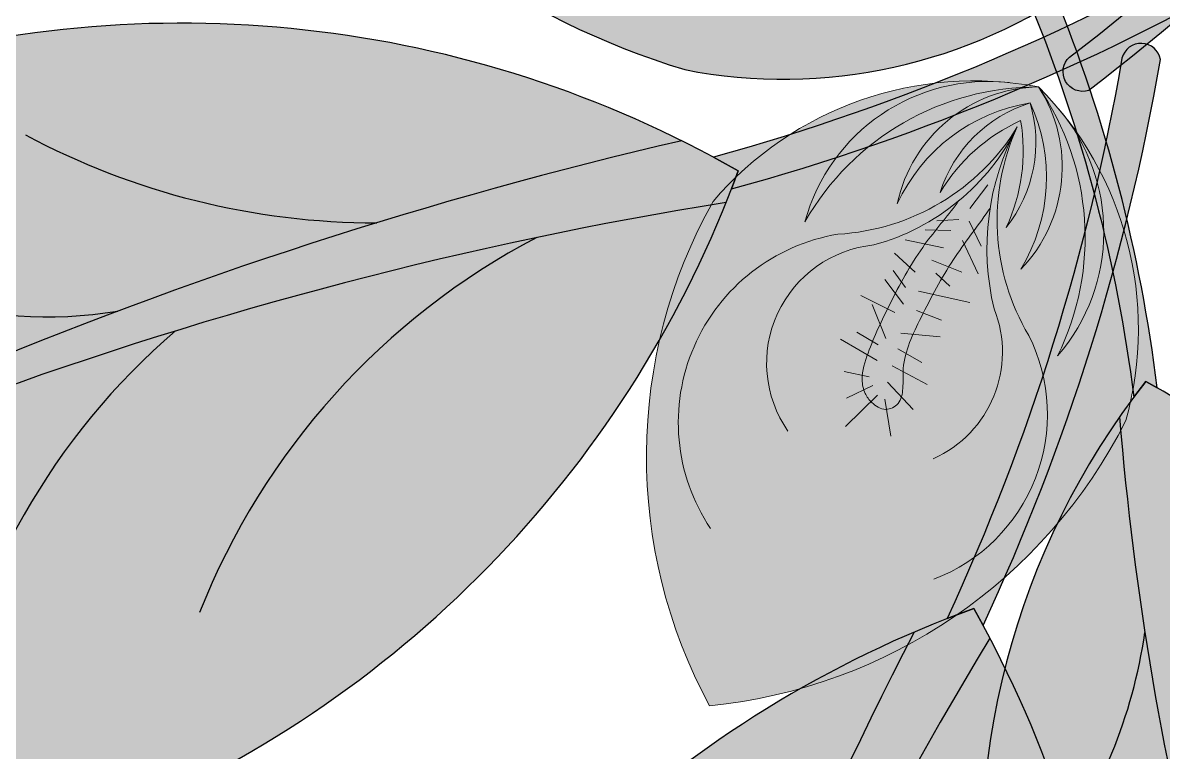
# Model space of a CAD drawing. Header units: inches. Extents: x 9636 to 21597, y -10243 to 557.
# Drawn here: x 14972.01 to 14980.13, y -8240.05 to -8234.85 of the extents above; entities that cross this region are included whole.
import ezdxf

# ---------------------------------------------------------------- set-up
doc = ezdxf.new("R2010")
doc.units = ezdxf.units.IN
doc.header["$MEASUREMENT"] = 0
doc.layers.add('MESA', color=7, linetype='Continuous')

# ---------------------------------------------------------------- blocks, each defined once
blk = doc.blocks.new('FF')
at = {"layer": 'MESA', "ltscale": 0.8}
h = blk.add_hatch(color=35, dxfattribs=at)
h.dxf.hatch_style = 1
h.set_gradient(color1=(179, 116, 77), color2=(114, 74, 49), one_color=1, tint=0.3199999928474426, name='CURVED')
h.paths.add_polyline_path([(14981.04386576674, -8233.714141717923), (14981.19440007103, -8233.937667837175, -0.03310768506175343), (14979.60014780802, -8235.33267002987, -0.8090823413515376), (14979.46457897534, -8235.094209114564, 0.032777259300629)])
h.paths.add_polyline_path([(14982.59056822557, -8232.344436567091, -0.03310768506174779), (14981.19440007103, -8233.937667837175), (14981.04386576674, -8233.714141717923, 0.03277725930060161), (14982.42925086426, -8232.139517661093), (14982.45374463151, -8232.341110102554)])
h = blk.add_hatch(color=35, dxfattribs=at)
h.dxf.hatch_style = 1
h.set_gradient(color1=(179, 116, 77), color2=(114, 74, 49), one_color=1, tint=0.3199999928474426, name='CURVED')
h.paths.add_polyline_path([(14980.0447201938, -8233.998867763647), (14979.89364758325, -8234.22203041531, 0.03310768506175343), (14981.48453297615, -8235.62087102896, 0.8090823413515376), (14981.62067615446, -8235.382737554786, -0.032777259300629)])
h.paths.add_polyline_path([(14978.50132349594, -8232.625438723098, 0.03310768506174779), (14979.89364758325, -8234.22203041531), (14980.0447201938, -8233.998867763647, -0.03277725930060161), (14978.66313428501, -8232.420909220009), (14978.63815471004, -8232.622442040965)])
h = blk.add_hatch(color=85, dxfattribs=at)
h.dxf.hatch_style = 1
h.set_gradient(color1=(103, 159, 96), color2=(179, 207, 175), one_color=1, tint=0.75, name='INVCURVED')
h.paths.add_polyline_path([(14976.72264573165, -8235.18420959983, 0.1995123331975758), (14979.47981276078, -8234.621747298828, 0.0967495278531692), (14974.56207964615, -8233.415940407274, -0.08665420676483183), (14979.47216099186, -8234.373332132127, 0.1924888780828612), (14977.34630628735, -8232.673162676003, 0.1586077411667837), (14973.7755592466, -8233.119279583225, 0.1586077411660197)])
h = blk.add_hatch(color=35, dxfattribs=at)
h.dxf.hatch_style = 1
h.set_gradient(color1=(179, 116, 77), color2=(114, 74, 49), one_color=1, tint=0.3199999928474426, name='CURVED')
h.paths.add_polyline_path([(14978.90706075543, -8235.117227783165), (14979.05751731309, -8235.34080624146, 0.03310768506175343), (14980.94987484755, -8234.388622247947, 0.8090823413515376), (14980.77994995267, -8234.17328983835, -0.032777259300629)])
h.paths.add_polyline_path([(14977.05603291901, -8236.034875125646, 0.03310768506174779), (14979.05751731309, -8235.34080624146), (14978.90706075543, -8235.117227783165, -0.03277725930060161), (14976.92687348712, -8235.808307497227), (14977.10443415822, -8235.906855278357)])
h = blk.add_hatch(color=35, dxfattribs=at)
h.dxf.hatch_style = 1
h.set_gradient(color1=(179, 116, 77), color2=(114, 74, 49), one_color=1, tint=0.3199999928474426, name='CURVED')
h.paths.add_polyline_path([(14979.64855377169, -8236.102912956121), (14979.81563448884, -8236.022835392105, 0.03310768506175343), (14979.35641240647, -8234.640676952853, 0.8090823413515376), (14979.19300176658, -8234.734819590338, -0.032777259300629)])
h.paths.add_polyline_path([(14980.0883990274, -8237.453515782208, 0.03310768506174779), (14979.81563448884, -8236.022835392105), (14979.64855377169, -8236.102912956121, -0.03277725930060161), (14979.92140648076, -8237.51880789785), (14980.00613339506, -8237.407836962462)])
h = blk.add_hatch(color=85, dxfattribs=at)
h.dxf.hatch_style = 1
h.set_gradient(color1=(103, 159, 96), color2=(179, 207, 175), one_color=1, tint=0.75, name='INVCURVED')
h.paths.add_polyline_path([(14972.71860276688, -8240.50464855548, 0.1995123331975758), (14977.01789621851, -8236.131330351862, 0.0967495278531692), (14966.66033197973, -8239.938482603626, -0.08665420676483183), (14976.7016438012, -8235.691594155718, 0.1924888780828612), (14970.78902417768, -8235.206272100088, 0.1586077411667837), (14964.87741156887, -8240.35972894583, 0.1586077411660197)])
h = blk.add_hatch(color=35, dxfattribs=at)
h.dxf.hatch_style = 1
h.set_gradient(color1=(179, 116, 77), color2=(114, 74, 49), one_color=1, tint=0.3199999928474426, name='CURVED')
h.paths.add_polyline_path([(14979.34547390272, -8237.141531517007), (14979.6132958127, -8237.171463561499, 0.03310768506175343), (14980.11160808391, -8235.112493849218, 0.8090823413515376), (14979.83747780978, -8235.102741448309, -0.032777259300629)])
h.paths.add_polyline_path([(14978.84756777386, -8239.14664253219, 0.03310768506174779), (14979.6132958127, -8237.171463561499), (14979.34547390272, -8237.141531517007, -0.03277725930060161), (14978.59124578353, -8239.098537580616), (14978.78126880814, -8239.026908625541)])
h = blk.add_hatch(color=7, dxfattribs=at)
h.dxf.hatch_style = 1
h.set_gradient(color1=(237, 238, 238), one_color=1, tint=1)
h.paths.add_polyline_path([(14976.89969817664, -8239.718994826204, 0.2569091805170801), (14979.86538757014, -8237.6859377991, 0.2403030205165218), (14979.42067114288, -8235.506352203149, -0.3583807301859824), (14979.37856274385, -8237.224755254852, 0.2702333190890776), (14979.24344849495, -8235.307282409578, -0.3489770048102109), (14979.11578180022, -8236.60796910661, 0.2509502793129825), (14979.18249277518, -8235.422021212096, -0.2453890551403372), (14979.01280248037, -8236.309013972083, 0.1532458537889449), (14979.11554753072, -8235.548034279265, 0.1518402250092038), (14978.54611065473, -8236.053114838844, 0.00137366511991412), (14978.54248206211, -8236.059153254562, -0.245389055139057), (14979.18249277524, -8235.422021212127, 0.2509502793127925), (14978.23710958975, -8236.14116889882, -0.3489770048638718), (14979.2434484949, -8235.30728240944, 0.2702333191166405), (14977.57891538865, -8236.268681136027, -0.358380731124288), (14978.97928542252, -8235.271863226093, 0.240303021013481), (14976.92424595894, -8236.123437586977, 0.2569091805174252)])
edge = h.paths.add_edge_path(flags=16)
edge.add_arc((14980.71477661869, -8236.458130792273), 1.839283122478438, 151.936270137191, 153.435630822956, ccw=False)
edge.add_arc((14977.63859435256, -8234.869439349332), 1.623254014835311, -28.163507189189488, -26.464591850836314, ccw=False)
edge.add_arc((14980.71477661869, -8236.458130792284), 1.839283122478438, 153.4356308226008, 170.9947034466786)
edge.add_spline(control_points=[(14978.89620878634, -8236.173072352705), (14978.89226084655, -8236.178933026458), (14978.85520337617, -8236.233516930439), (14978.81632088533, -8236.286834660914), (14978.78154568356, -8236.334278777951)], knot_values=[0.2471511740125481, 0.2471511740125481, 0.2471511740125481, 0.2471511740125481, 0.247785628570655, 0.2530743171580143, 0.2530743171580143, 0.2530743171580143, 0.2530743171580143], degree=3, periodic=0)
edge.add_spline(control_points=[(14978.78154568356, -8236.334278777951), (14978.75843288569, -8236.365811773632), (14978.73529464817, -8236.397272981858), (14978.71254123993, -8236.428911059593)], knot_values=[0.2436361292652643, 0.2436361292652643, 0.2436361292652643, 0.2436361292652643, 0.2471511740125481, 0.2471511740125481, 0.2471511740125481, 0.2471511740125481], degree=3, periodic=0)
edge.add_spline(control_points=[(14978.71254123993, -8236.428911059593), (14978.68653535059, -8236.465071635632), (14978.64904627097, -8236.518566478975), (14978.61396709192, -8236.57336280675), (14978.60296592789, -8236.59101077056)], knot_values=[0.2377304945037521, 0.2377304945037521, 0.2377304945037521, 0.2377304945037521, 0.2417479965750198, 0.2436361292652643, 0.2436361292652643, 0.2436361292652643, 0.2436361292652643], degree=3, periodic=0)
edge.add_spline(control_points=[(14978.60296592789, -8236.59101077056), (14978.58599822087, -8236.618230206492), (14978.5695401871, -8236.645755655021), (14978.5534740986, -8236.673570978883)], knot_values=[0.2348183224622999, 0.2348183224622999, 0.2348183224622999, 0.2348183224622999, 0.2377304945037521, 0.2377304945037521, 0.2377304945037521, 0.2377304945037521], degree=3, periodic=0)
edge.add_spline(control_points=[(14978.5534740986, -8236.673570978883), (14978.53202772672, -8236.710701222455), (14978.51127976859, -8236.748347999675), (14978.49095019025, -8236.786472925603)], knot_values=[0.2309309092598198, 0.2309309092598198, 0.2309309092598198, 0.2309309092598198, 0.2348183224622999, 0.2348183224622999, 0.2348183224622999, 0.2348183224622999], degree=3, periodic=0)
edge.add_spline(control_points=[(14978.49095019025, -8236.786472925603), (14978.46762614877, -8236.830213496023), (14978.44485281551, -8236.874583447774), (14978.4222072911, -8236.919524813005)], knot_values=[0.2264708961110354, 0.2264708961110354, 0.2264708961110354, 0.2264708961110354, 0.2309309092598199, 0.2309309092598199, 0.2309309092598199, 0.2309309092598199], degree=3, periodic=0)
edge.add_spline(control_points=[(14978.4222072911, -8236.919524813005), (14978.4168594672, -8236.930137881754), (14978.39178579107, -8236.980114075765), (14978.36674645888, -8237.030775835616), (14978.34892335898, -8237.07110384893)], knot_values=[0.2215260703448321, 0.2215260703448321, 0.2215260703448321, 0.2215260703448321, 0.222579318859487, 0.2264708961110354, 0.2264708961110354, 0.2264708961110354, 0.2264708961110354], degree=3, periodic=0)
edge.add_spline(control_points=[(14978.34892335898, -8237.07110384893), (14978.32896214429, -8237.116269736816), (14978.31136262284, -8237.162009117093), (14978.29873992191, -8237.208367781172)], knot_values=[0.2171676473178, 0.2171676473178, 0.2171676473178, 0.2171676473178, 0.2215260703448321, 0.2215260703448321, 0.2215260703448321, 0.2215260703448321], degree=3, periodic=0)
edge.add_spline(control_points=[(14978.29873992191, -8237.208367781172), (14978.28918501336, -8237.243459541474), (14978.28105094289, -8237.286472410284), (14978.27878607215, -8237.330037023594), (14978.27851044474, -8237.33772263374)], knot_values=[0.2131642620453263, 0.2131642620453263, 0.2131642620453263, 0.2131642620453263, 0.2164634238997696, 0.2171676473178, 0.2171676473178, 0.2171676473178, 0.2171676473178], degree=3, periodic=0)
edge.add_spline(control_points=[(14978.27851044474, -8237.33772263374), (14978.27710365009, -8237.37694977442), (14978.27978887612, -8237.436610941582), (14978.27208760345, -8237.499134741764), (14978.26630886965, -8237.518453814751)], knot_values=[0.2077773224475375, 0.2077773224475375, 0.2077773224475375, 0.2077773224475375, 0.2113716592103856, 0.2131642620453263, 0.2131642620453263, 0.2131642620453263, 0.2131642620453263], degree=3, periodic=0)
edge.add_spline(control_points=[(14978.26630886965, -8237.518453814751), (14978.26131415452, -8237.535151809405), (14978.24063117298, -8237.578734177643), (14978.19073719492, -8237.604526814364), (14978.15961244137, -8237.606054473596)], knot_values=[0.203445163018474, 0.203445163018474, 0.203445163018474, 0.203445163018474, 0.2049945578871382, 0.2077773224475375, 0.2077773224475375, 0.2077773224475375, 0.2077773224475375], degree=3, periodic=0)
edge.add_spline(control_points=[(14978.15961244137, -8237.606054473596), (14978.1577233993, -8237.606147191198), (14978.11928664537, -8237.60690782861), (14978.08026665145, -8237.581877991664), (14978.05105740033, -8237.553088097919), (14978.04860840279, -8237.550575479845)], knot_values=[0.1996944706411438, 0.1996944706411438, 0.1996944706411438, 0.1996944706411438, 0.1998633638435843, 0.2031371852270858, 0.203445163018474, 0.203445163018474, 0.203445163018474, 0.203445163018474], degree=3, periodic=0)
edge.add_spline(control_points=[(14978.04860840279, -8237.550575479845), (14978.03153682127, -8237.533060409443), (14978.01233239405, -8237.506620380369), (14978.00071636595, -8237.476157300647), (14977.99809511496, -8237.467749964073)], knot_values=[0.1967564236367511, 0.1967564236367511, 0.1967564236367511, 0.1967564236367511, 0.1989032889930779, 0.1996944706411438, 0.1996944706411438, 0.1996944706411438, 0.1996944706411438], degree=3, periodic=0)
edge.add_spline(control_points=[(14977.99809511496, -8237.467749964073), (14977.99072101251, -8237.444098447559), (14977.98601653751, -8237.408755951159), (14977.98726645507, -8237.374077368215), (14977.98804214989, -8237.36424145537)], knot_values=[0.1936429904609736, 0.1936429904609736, 0.1936429904609736, 0.1936429904609736, 0.1958687424163022, 0.1967564236367511, 0.1967564236367511, 0.1967564236367511, 0.1967564236367511], degree=3, periodic=0)
edge.add_spline(control_points=[(14977.98804214989, -8237.36424145537), (14977.99198104452, -8237.314295750923), (14978.00673227313, -8237.26567571789), (14978.02382399064, -8237.21804659503)], knot_values=[0.1891354409754396, 0.1891354409754396, 0.1891354409754396, 0.1891354409754396, 0.1936429904609736, 0.1936429904609736, 0.1936429904609736, 0.1936429904609736], degree=3, periodic=0)
edge.add_spline(control_points=[(14978.02382399064, -8237.21804659503), (14978.02537813815, -8237.213715685442), (14978.03706042989, -8237.181622098175), (14978.0494583308, -8237.14996625476), (14978.06062590494, -8237.122838679265)], knot_values=[0.1860923947748148, 0.1860923947748148, 0.1860923947748148, 0.1860923947748148, 0.186502265629451, 0.1891354409754396, 0.1891354409754396, 0.1891354409754396, 0.1891354409754396], degree=3, periodic=0)
edge.add_spline(control_points=[(14978.06062590494, -8237.122838679265), (14978.07763152375, -8237.08152968931), (14978.09565640014, -8237.040834054254), (14978.11436063504, -8237.000528424744)], knot_values=[0.1820826809719926, 0.1820826809719926, 0.1820826809719926, 0.1820826809719926, 0.1860923947748149, 0.1860923947748149, 0.1860923947748149, 0.1860923947748149], degree=3, periodic=0)
edge.add_spline(control_points=[(14978.11436063504, -8237.000528424744), (14978.13158110956, -8236.963420140453), (14978.14937743407, -8236.92664243962), (14978.1674843524, -8236.890021021103)], knot_values=[0.1783910477803653, 0.1783910477803653, 0.1783910477803653, 0.1783910477803653, 0.1820826809719925, 0.1820826809719925, 0.1820826809719925, 0.1820826809719925], degree=3, periodic=0)
edge.add_spline(control_points=[(14978.1674843524, -8236.890021021103), (14978.17296326172, -8236.87893987369), (14978.19126092829, -8236.842171294424), (14978.20979138141, -8236.805507360203), (14978.22295324171, -8236.77997626016)], knot_values=[0.1746797876871894, 0.1746797876871894, 0.1746797876871894, 0.1746797876871894, 0.175796826109966, 0.1783910477803653, 0.1783910477803653, 0.1783910477803653, 0.1783910477803653], degree=3, periodic=0)
edge.add_spline(control_points=[(14978.22295324171, -8236.77997626016), (14978.23723742903, -8236.752268093764), (14978.25176756688, -8236.724674755318), (14978.26666518513, -8236.697255505384)], knot_values=[0.171864353741853, 0.171864353741853, 0.171864353741853, 0.171864353741853, 0.1746797876871893, 0.1746797876871893, 0.1746797876871893, 0.1746797876871893], degree=3, periodic=0)
edge.add_spline(control_points=[(14978.26666518513, -8236.697255505384), (14978.28573832556, -8236.662151155404), (14978.30541381042, -8236.62733215737), (14978.32594667426, -8236.592922871587)], knot_values=[0.1682598066156458, 0.1682598066156458, 0.1682598066156458, 0.1682598066156458, 0.171864353741853, 0.171864353741853, 0.171864353741853, 0.171864353741853], degree=3, periodic=0)
edge.add_spline(control_points=[(14978.32594667426, -8236.592922871587), (14978.3546896843, -8236.54475489782), (14978.3903712756, -8236.489202994908), (14978.42932630795, -8236.435224746163), (14978.43512678532, -8236.427302405835)], knot_values=[0.1623418216133556, 0.1623418216133556, 0.1623418216133556, 0.1623418216133556, 0.1673876610569998, 0.1682598066156458, 0.1682598066156458, 0.1682598066156458, 0.1682598066156458], degree=3, periodic=0)
edge.add_spline(control_points=[(14978.43512678532, -8236.427302405835), (14978.4596565337, -8236.393799471061), (14978.48525205629, -8236.360878556528), (14978.51104363889, -8236.328416174787)], knot_values=[0.1586535887747186, 0.1586535887747186, 0.1586535887747186, 0.1586535887747186, 0.1623418216133555, 0.1623418216133555, 0.1623418216133555, 0.1623418216133555], degree=3, periodic=0)
edge.add_spline(control_points=[(14978.51104363889, -8236.328416174787), (14978.52936850978, -8236.305351713665), (14978.54779235325, -8236.282518723372), (14978.56600323341, -8236.259872913297)], knot_values=[0.1560331062850654, 0.1560331062850654, 0.1560331062850654, 0.1560331062850654, 0.1586535887747186, 0.1586535887747186, 0.1586535887747186, 0.1586535887747186], degree=3, periodic=0)
edge.add_spline(control_points=[(14978.56600323341, -8236.259872913297), (14978.59427818512, -8236.224712109388), (14978.6321672873, -8236.17734033639), (14978.66692530596, -8236.130500281479), (14978.67603501398, -8236.11790659814)], knot_values=[0.1504801710943955, 0.1504801710943955, 0.1504801710943955, 0.1504801710943955, 0.1545488385723417, 0.1560331062850654, 0.1560331062850654, 0.1560331062850654, 0.1560331062850654], degree=3, periodic=0)
edge.add_arc((14977.63859435256, -8234.86943934932), 1.623254014835311, -50.27438561601554, -28.16350718959047)
at = {"layer": 'MESA', "lineweight": 5, "ltscale": 0.8}
h = blk.add_hatch(color=83, dxfattribs=at)
h.dxf.hatch_style = 1
h.set_gradient(color1=(117, 211, 105), one_color=1, tint=1)
h.paths.add_polyline_path([(14979.37856274385, -8237.224755254852, 0.3583807301414101), (14979.42067114301, -8235.506352203318, 0.02724021252780064), (14979.24344849482, -8235.307282409389, -0.27023331912118)])
h.paths.add_polyline_path([(14979.18249277519, -8235.422021212136, -0.2509502793036039), (14979.11578180022, -8236.60796910661, 0.3489770048638718), (14979.24344849484, -8235.307282409409, 0.3489770048564635), (14978.23710958975, -8236.141168898823, -0.2509502793046178)])
h.paths.add_polyline_path([(14979.01280248037, -8236.309013972083, 0.2453890551401661), (14979.18249277518, -8235.422021212096, 0.2453890551330679), (14978.54248206211, -8236.059153254562, -0.1532458537798691), (14979.11554753073, -8235.548034279307, -0.1532458537804744)], flags=17)
h.paths.add_polyline_path([(14979.2434484949, -8235.307282409443, 0.02724021243329556), (14978.9792854187, -8235.271863225822, 0.3583807303279284), (14977.57891538865, -8236.26868113603, -0.2702333191168038)])
at = {"layer": 'MESA', "ltscale": 0.8}
h = blk.add_hatch(color=85, dxfattribs=at)
h.dxf.hatch_style = 1
h.set_gradient(color1=(103, 159, 96), color2=(52, 80, 48), one_color=1, tint=0.25)
h.paths.add_polyline_path([(14966.66033197976, -8239.938482603606, -0.09674952785286056), (14977.01789621851, -8236.131330351864, 0.007527451123012324), (14977.10443415822, -8235.906855278354, 0.01429188129494994), (14976.7016438012, -8235.691594155718, 0.08665420676455064)])
at = {"layer": 'MESA', "lineweight": 5, "ltscale": 0.8}
h = blk.add_hatch(color=95, dxfattribs=at)
h.dxf.hatch_style = 1
h.set_gradient(color1=(68, 182, 53), color2=(121, 213, 109), one_color=1, tint=0.6299999952316284, name='CYLINDER')
edge = h.paths.add_edge_path()
edge.add_spline(control_points=[(14977.98804214989, -8237.36424145537), (14977.98726645507, -8237.374077368215), (14977.98601653751, -8237.408755951159), (14977.99072101251, -8237.444098447559), (14977.99809511496, -8237.467749964073)], knot_values=[0.1936429904609736, 0.1936429904609736, 0.1936429904609736, 0.1936429904609736, 0.1945306716814224, 0.1967564236367511, 0.1967564236367511, 0.1967564236367511, 0.1967564236367511], degree=3, periodic=0)
edge.add_spline(control_points=[(14977.99809511496, -8237.467749964073), (14978.00071636595, -8237.476157300647), (14978.01233239405, -8237.506620380369), (14978.03153682127, -8237.533060409443), (14978.04860840279, -8237.550575479845)], knot_values=[0.1967564236367511, 0.1967564236367511, 0.1967564236367511, 0.1967564236367511, 0.197547605284817, 0.1996944706411439, 0.1996944706411439, 0.1996944706411439, 0.1996944706411439], degree=3, periodic=0)
edge.add_spline(control_points=[(14978.04860840279, -8237.550575479845), (14978.05105740033, -8237.553088097919), (14978.08026665145, -8237.581877991664), (14978.11928664537, -8237.60690782861), (14978.1577233993, -8237.606147191198), (14978.15961244137, -8237.606054473596)], knot_values=[0.1996944706411439, 0.1996944706411439, 0.1996944706411439, 0.1996944706411439, 0.2000024484325321, 0.2032762698160336, 0.2034451630184741, 0.2034451630184741, 0.2034451630184741, 0.2034451630184741], degree=3, periodic=0)
edge.add_spline(control_points=[(14978.15961244137, -8237.606054473596), (14978.19073719492, -8237.604526814364), (14978.24063117298, -8237.578734177643), (14978.26131415452, -8237.535151809405), (14978.26630886965, -8237.518453814751)], knot_values=[0.2034451630184741, 0.2034451630184741, 0.2034451630184741, 0.2034451630184741, 0.2062279275788734, 0.2077773224475375, 0.2077773224475375, 0.2077773224475375, 0.2077773224475375], degree=3, periodic=0)
edge.add_spline(control_points=[(14978.26630886965, -8237.518453814751), (14978.27208760345, -8237.499134741764), (14978.27978887612, -8237.436610941582), (14978.27710365009, -8237.37694977442), (14978.27851044474, -8237.33772263374)], knot_values=[0.2077773224475375, 0.2077773224475375, 0.2077773224475375, 0.2077773224475375, 0.2095699252824783, 0.2131642620453263, 0.2131642620453263, 0.2131642620453263, 0.2131642620453263], degree=3, periodic=0)
edge.add_spline(control_points=[(14978.27851044474, -8237.33772263374), (14978.27878607215, -8237.330037023594), (14978.28105094289, -8237.286472410284), (14978.28918501336, -8237.243459541474), (14978.29873992191, -8237.208367781172)], knot_values=[0.2131642620453263, 0.2131642620453263, 0.2131642620453263, 0.2131642620453263, 0.2138684854633567, 0.2171676473178, 0.2171676473178, 0.2171676473178, 0.2171676473178], degree=3, periodic=0)
edge.add_spline(control_points=[(14978.29873992191, -8237.208367781172), (14978.31136262284, -8237.162009117093), (14978.32896214429, -8237.116269736816), (14978.34892335898, -8237.07110384893)], knot_values=[0.2171676473178, 0.2171676473178, 0.2171676473178, 0.2171676473178, 0.2215260703448321, 0.2215260703448321, 0.2215260703448321, 0.2215260703448321], degree=3, periodic=0)
edge.add_spline(control_points=[(14978.34892335898, -8237.07110384893), (14978.36674645888, -8237.030775835616), (14978.39178579107, -8236.980114075765), (14978.4168594672, -8236.930137881754), (14978.4222072911, -8236.919524813005)], knot_values=[0.2215260703448321, 0.2215260703448321, 0.2215260703448321, 0.2215260703448321, 0.2254176475963806, 0.2264708961110354, 0.2264708961110354, 0.2264708961110354, 0.2264708961110354], degree=3, periodic=0)
edge.add_spline(control_points=[(14978.4222072911, -8236.919524813005), (14978.44485281551, -8236.874583447774), (14978.46762614877, -8236.830213496023), (14978.49095019025, -8236.786472925603)], knot_values=[0.2264708961110354, 0.2264708961110354, 0.2264708961110354, 0.2264708961110354, 0.2309309092598199, 0.2309309092598199, 0.2309309092598199, 0.2309309092598199], degree=3, periodic=0)
edge.add_spline(control_points=[(14978.49095019025, -8236.786472925603), (14978.51127976859, -8236.748347999675), (14978.53202772672, -8236.710701222455), (14978.5534740986, -8236.673570978883)], knot_values=[0.2309309092598199, 0.2309309092598199, 0.2309309092598199, 0.2309309092598199, 0.2348183224622999, 0.2348183224622999, 0.2348183224622999, 0.2348183224622999], degree=3, periodic=0)
edge.add_spline(control_points=[(14978.5534740986, -8236.673570978883), (14978.5695401871, -8236.645755655021), (14978.58599822087, -8236.618230206492), (14978.60296592789, -8236.59101077056)], knot_values=[0.2348183224622999, 0.2348183224622999, 0.2348183224622999, 0.2348183224622999, 0.2377304945037521, 0.2377304945037521, 0.2377304945037521, 0.2377304945037521], degree=3, periodic=0)
edge.add_spline(control_points=[(14978.60296592789, -8236.59101077056), (14978.61396709192, -8236.57336280675), (14978.64904627097, -8236.518566478975), (14978.68653535059, -8236.465071635632), (14978.71254123993, -8236.428911059593)], knot_values=[0.2377304945037521, 0.2377304945037521, 0.2377304945037521, 0.2377304945037521, 0.2396186271939966, 0.2436361292652643, 0.2436361292652643, 0.2436361292652643, 0.2436361292652643], degree=3, periodic=0)
edge.add_spline(control_points=[(14978.71254123993, -8236.428911059593), (14978.73529464817, -8236.397272981858), (14978.75843288569, -8236.365811773632), (14978.78154568356, -8236.334278777951)], knot_values=[0.2436361292652643, 0.2436361292652643, 0.2436361292652643, 0.2436361292652643, 0.2471511740125481, 0.2471511740125481, 0.2471511740125481, 0.2471511740125481], degree=3, periodic=0)
edge.add_spline(control_points=[(14978.78154568356, -8236.334278777951), (14978.81632088533, -8236.286834660914), (14978.85520337617, -8236.233516930439), (14978.89226084655, -8236.178933026458), (14978.89620878634, -8236.173072352705)], knot_values=[0.2471511740125481, 0.2471511740125481, 0.2471511740125481, 0.2471511740125481, 0.2524398625999075, 0.2530743171580144, 0.2530743171580144, 0.2530743171580144, 0.2530743171580144], degree=3, periodic=0)
edge.add_arc((14980.50462663315, -8236.3920372512), 1.623254014835311, 153.535408142345, 172.2475924804058, ccw=False)
edge.add_arc((14977.63859435256, -8234.86943934932), 1.623254014835311, -50.27438561631351, -29.494926080906623, ccw=False)
edge.add_spline(control_points=[(14978.67603501398, -8236.11790659814), (14978.66692530596, -8236.130500281479), (14978.6321672873, -8236.17734033639), (14978.59427818512, -8236.224712109388), (14978.56600323341, -8236.259872913297)], knot_values=[0.1504801710943955, 0.1504801710943955, 0.1504801710943955, 0.1504801710943955, 0.1519644388071193, 0.1560331062850654, 0.1560331062850654, 0.1560331062850654, 0.1560331062850654], degree=3, periodic=0)
edge.add_spline(control_points=[(14978.56600323341, -8236.259872913297), (14978.54779235325, -8236.282518723372), (14978.52936850978, -8236.305351713665), (14978.51104363889, -8236.328416174787)], knot_values=[0.1560331062850654, 0.1560331062850654, 0.1560331062850654, 0.1560331062850654, 0.1586535887747186, 0.1586535887747186, 0.1586535887747186, 0.1586535887747186], degree=3, periodic=0)
edge.add_spline(control_points=[(14978.51104363889, -8236.328416174787), (14978.48525205629, -8236.360878556528), (14978.4596565337, -8236.393799471061), (14978.43512678532, -8236.427302405835)], knot_values=[0.1586535887747186, 0.1586535887747186, 0.1586535887747186, 0.1586535887747186, 0.1623418216133556, 0.1623418216133556, 0.1623418216133556, 0.1623418216133556], degree=3, periodic=0)
edge.add_spline(control_points=[(14978.43512678532, -8236.427302405835), (14978.42932630795, -8236.435224746163), (14978.3903712756, -8236.489202994908), (14978.3546896843, -8236.54475489782), (14978.32594667426, -8236.592922871587)], knot_values=[0.1623418216133556, 0.1623418216133556, 0.1623418216133556, 0.1623418216133556, 0.1632139671720015, 0.1682598066156458, 0.1682598066156458, 0.1682598066156458, 0.1682598066156458], degree=3, periodic=0)
edge.add_spline(control_points=[(14978.32594667426, -8236.592922871587), (14978.30541381042, -8236.62733215737), (14978.28573832556, -8236.662151155404), (14978.26666518513, -8236.697255505384)], knot_values=[0.1682598066156458, 0.1682598066156458, 0.1682598066156458, 0.1682598066156458, 0.171864353741853, 0.171864353741853, 0.171864353741853, 0.171864353741853], degree=3, periodic=0)
edge.add_spline(control_points=[(14978.26666518513, -8236.697255505384), (14978.25176756688, -8236.724674755318), (14978.23723742903, -8236.752268093764), (14978.22295324171, -8236.77997626016)], knot_values=[0.171864353741853, 0.171864353741853, 0.171864353741853, 0.171864353741853, 0.1746797876871894, 0.1746797876871894, 0.1746797876871894, 0.1746797876871894], degree=3, periodic=0)
edge.add_spline(control_points=[(14978.22295324171, -8236.77997626016), (14978.20979138141, -8236.805507360203), (14978.19126092829, -8236.842171294424), (14978.17296326172, -8236.87893987369), (14978.1674843524, -8236.890021021103)], knot_values=[0.1746797876871894, 0.1746797876871894, 0.1746797876871894, 0.1746797876871894, 0.1772740093575887, 0.1783910477803653, 0.1783910477803653, 0.1783910477803653, 0.1783910477803653], degree=3, periodic=0)
edge.add_spline(control_points=[(14978.1674843524, -8236.890021021103), (14978.14937743407, -8236.92664243962), (14978.13158110956, -8236.963420140453), (14978.11436063504, -8237.000528424744)], knot_values=[0.1783910477803653, 0.1783910477803653, 0.1783910477803653, 0.1783910477803653, 0.1820826809719925, 0.1820826809719925, 0.1820826809719925, 0.1820826809719925], degree=3, periodic=0)
edge.add_spline(control_points=[(14978.11436063504, -8237.000528424744), (14978.09565640014, -8237.040834054254), (14978.07763152375, -8237.08152968931), (14978.06062590494, -8237.122838679265)], knot_values=[0.1820826809719925, 0.1820826809719925, 0.1820826809719925, 0.1820826809719925, 0.1860923947748148, 0.1860923947748148, 0.1860923947748148, 0.1860923947748148], degree=3, periodic=0)
edge.add_spline(control_points=[(14978.06062590494, -8237.122838679265), (14978.0494583308, -8237.14996625476), (14978.03706042989, -8237.181622098175), (14978.02537813815, -8237.213715685442), (14978.02382399064, -8237.21804659503)], knot_values=[0.1860923947748148, 0.1860923947748148, 0.1860923947748148, 0.1860923947748148, 0.1887255701208035, 0.1891354409754396, 0.1891354409754396, 0.1891354409754396, 0.1891354409754396], degree=3, periodic=0)
edge.add_spline(control_points=[(14978.02382399064, -8237.21804659503), (14978.00673227313, -8237.26567571789), (14977.99198104452, -8237.314295750923), (14977.98804214989, -8237.36424145537)], knot_values=[0.1891354409754396, 0.1891354409754396, 0.1891354409754396, 0.1891354409754396, 0.1936429904609736, 0.1936429904609736, 0.1936429904609736, 0.1936429904609736], degree=3, periodic=0)
at = {"layer": 'MESA', "ltscale": 0.8}
h = blk.add_hatch(color=85, dxfattribs=at)
h.dxf.hatch_style = 1
h.set_gradient(color1=(103, 159, 96), color2=(52, 80, 48), one_color=1, tint=0.25)
h.paths.add_polyline_path([(14981.70827512034, -8244.914211163728, -0.09674952785286056), (14980.15021492221, -8237.489067572486, 0.007527451123012324), (14980.00613339506, -8237.407836962459, 0.01429188129494994), (14979.81957345382, -8237.660396721178, 0.08665420676455064)])
h = blk.add_hatch(color=85, dxfattribs=at)
h.dxf.hatch_style = 1
h.set_gradient(color1=(103, 159, 96), color2=(179, 207, 175), one_color=1, tint=0.75, name='INVCURVED')
h.paths.add_polyline_path([(14982.69693562476, -8240.84938770639, 0.1995123331975758), (14980.15021492221, -8237.489067572486, 0.0967495278531692), (14981.70827512035, -8244.91421116375, -0.08665420676483183), (14979.81957345382, -8237.660396721178, 0.1924888780828612), (14978.90041775672, -8241.634192495221, 0.1586077411667837), (14981.81722136935, -8246.169032042539, 0.1586077411660197)])
h = blk.add_hatch(color=85, dxfattribs=at)
h.dxf.hatch_style = 1
h.set_gradient(color1=(103, 159, 96), color2=(52, 80, 48), one_color=1, tint=0.25)
h.paths.add_polyline_path([(14975.09807327287, -8249.598916942448, -0.09674952785286056), (14978.89644001972, -8239.238127624827, 0.007527451123012324), (14978.78126880814, -8239.026908625536, 0.01429188129494994), (14978.35652999489, -8239.194760831791, 0.08665420676455064)])
h = blk.add_hatch(color=85, dxfattribs=at)
h.dxf.hatch_style = 1
h.set_gradient(color1=(103, 159, 96), color2=(179, 207, 175), one_color=1, tint=0.75, name='INVCURVED')
h.paths.add_polyline_path([(14979.44944498186, -8245.345829468004, 0.1995123331975758), (14978.89644001972, -8239.238127624827, 0.0967495278531692), (14975.09807327286, -8249.598916942483, -0.08665420676483183), (14978.35652999489, -8239.194760831791, 0.1924888780828612), (14974.16103690076, -8243.389095821667, 0.1586077411667837), (14974.26572962436, -8251.230927274277, 0.1586077411660197)])
at = {"layer": 'MESA', "lineweight": 9, "ltscale": 0.8}
for p, q in [((14978.7528983724, -8236.174668531206), (14978.88250633431, -8236.00536008375)), ((14978.67543809997, -8236.252604758367), (14978.5184636263, -8236.263030272923)), ((14978.74776848573, -8236.265768188532), (14978.83454251635, -8236.441772723154)), ((14978.61933888394, -8236.331054178134), (14978.43424222425, -8236.32654534114)), ((14978.56597115937, -8236.455436775776), (14978.29412115343, -8236.396983144929)), ((14978.70017184585, -8236.402869507125), (14978.8125019303, -8236.639360459803)), ((14978.36512221207, -8236.62926240511), (14978.21672416007, -8236.491607218051)), ((14978.48340143667, -8236.542784827494), (14978.69562073854, -8236.628382782743)), ((14978.29576226108, -8236.736523494601), (14978.20756402171, -8236.617495468601)), ((14978.51200873927, -8236.634889364466), (14978.6108506234, -8236.727095574974)), ((14978.28084849033, -8236.855974891236), (14978.14767201995, -8236.681155200848)), ((14978.21862160416, -8236.91566249458), (14977.9766145464, -8236.794314214394)), ((14978.38854954976, -8236.763877596), (14978.75274456108, -8236.844239459762)), ((14978.15502161882, -8237.10133509142), (14978.05746368022, -8236.859469556737)), ((14978.37427969489, -8236.900927887953), (14978.55065086286, -8236.969363646262)), ((14978.10080689285, -8237.147224690734), (14977.94892900803, -8237.055049360233)), ((14978.26138071046, -8237.062820406982), (14978.54117822072, -8237.089295347696)), ((14978.09391460527, -8237.258908859782), (14977.83157198857, -8237.105965223673)), ((14978.24068048556, -8237.175587957738), (14978.41284121751, -8237.272788322603)), ((14978.19980955746, -8237.295912286549), (14978.44974473482, -8237.428691941273)), ((14978.03735556942, -8237.37474383076), (14977.85777014747, -8237.336497172264)), ((14978.061820782, -8237.43664786255), (14977.87588630752, -8237.527395487023)), ((14978.16681860841, -8237.41176293512), (14978.34874677713, -8237.606858173745)), ((14978.09555156477, -8237.504105564267), (14977.86799968085, -8237.729363437607)), ((14978.14781412648, -8237.534022462864), (14978.19108822833, -8237.798222952784))]:
    blk.add_line(p, q, dxfattribs=at)
at = {"layer": 'MESA', "ltscale": 0.8}
for points in [[(14982.42925086426, -8232.139517661095), (14982.45374463151, -8232.341110102558), (14982.59056822557, -8232.344436567093, -0.06628802967972178), (14979.60014780802, -8235.332670029871, -0.8090823413515378), (14979.46457897534, -8235.094209114566, 0.06562502276091056)], [(14978.66313428501, -8232.420909220009), (14978.63815471005, -8232.622442040967), (14978.50132349594, -8232.625438723098, 0.06628802967972178), (14981.48453297615, -8235.62087102896, 0.8090823413515378), (14981.62067615446, -8235.382737554786, -0.06562502276091056)], [(14983.30097626189, -8235.023961881603), (14983.12574867903, -8235.126600818143), (14983.17710570058, -8235.253463805637, -0.06628802967972178), (14979.24613409128, -8233.697952407867, -0.8090823413515378), (14979.41101969897, -8233.478737324216, 0.06562502276091056)], [(14976.92687348712, -8235.808307497227), (14977.10443415822, -8235.906855278354), (14977.05603291901, -8236.034875125646, 0.06628802967972178), (14980.94987484755, -8234.388622247947, 0.8090823413515378), (14980.77994995267, -8234.17328983835, -0.06562502276091056)], [(14979.52796497566, -8234.475479974042), (14979.57028291699, -8234.558496250198), (14979.5190494155, -8234.59481281511, 0.06628802967972178), (14981.42293394212, -8234.966306277689, 0.8090823413515378), (14981.41345512564, -8234.840800782556, -0.06562502276091056)], [(14979.92140648076, -8237.51880789785), (14980.00613339506, -8237.407836962459), (14980.0883990274, -8237.453515782208, 0.06628802967972178), (14979.35641240647, -8234.640676952853, 0.8090823413515378), (14979.19300176658, -8234.734819590338, -0.06562502276091056)], [(14978.59124578353, -8239.098537580616), (14978.78126880814, -8239.026908625536), (14978.84756777386, -8239.14664253219, 0.06628802967972178), (14980.11160808391, -8235.112493849218, 0.8090823413515378), (14979.83747780978, -8235.102741448309, -0.06562502276091056)]]:
    blk.add_lwpolyline(points, format="xyb", close=True, dxfattribs=at)
for centre, radius, start, end in [((14978.42199897609, -8229.623358505793), 5.814711200008178, 216.9573288218645, 253.0072514967306), ((14977.42448738242, -8231.585617711075), 3.666394043824589, 258.9640081790107, 305.8213937951681), ((14973.13836396223, -8242.843575205468), 7.990481596672286, 60.24123382136556, 107.0986194375245), ((14983.84138646105, -8266.56699535203), 31.69016131675633, 103.0204258068335, 122.8306214049578), ((14974.51863430769, -8231.009051278723), 5.266822155525183, 241.7635580835046, 270.116822687936), ((14969.60637237342, -8233.14517723447), 7.990481596672286, 292.9229073647394, 339.7802929808975), ((14981.58467977957, -8264.548246607977), 28.78153299601394, 99.12974242853261, 121.2343025112656), ((14972.17759673331, -8233.792330041833), 3.154423388816684, 227.7483213297127, 279.2455094577336), ((14978.0580009521, -8240.942670638933), 5.149423105894036, 117.6519046109229, 158.4927721954775), ((14976.28024587992, -8240.76690991488), 4.897047736877401, 130.5741800556759, 170.4646701155946), ((14984.32983965231, -8240.796840465426), 5.493612704050534, 141.9099740510106, 188.7673596671673), ((14977.38051442066, -8242.233384137999), 5.493612704050534, 14.59164759438553, 61.44903321054196), ((15001.53425434419, -8235.879258657607), 21.78760700426947, 184.6891660364783, 204.4993616346017), ((14981.50444577322, -8246.53903903998), 7.990481596672286, 109.9257808048438, 156.7831664210014), ((14971.82429438428, -8242.957341554931), 7.990481596672286, 342.6074543482173, 29.46483996437313), ((15006.51821482797, -8253.726995059325), 31.69016131675633, 152.7049727903108, 172.5151683884339), ((14976.41673857425, -8238.67895011035), 3.621043456957308, 323.4322983131489, 351.7855629175803), ((15003.51885234813, -8254.141598788628), 28.78153299601394, 148.8142894120112, 170.9188494947433)]:
    blk.add_arc(centre, radius, start, end, dxfattribs=at)
at = {"layer": 'MESA', "lineweight": 9, "ltscale": 0.8}
for centre, radius, start, end in [((14978.78654476941, -8237.712159096385), 2.447895605193939, 79.24255822941812, 139.5326050882531), ((14977.50643090605, -8237.032090453851), 2.447895605193939, 344.5078769730521, 44.79792383188498), ((14977.72140501512, -8234.75272301818), 1.607365752450582, 273.3092459505478, 328.4889403043072), ((14977.63859435256, -8234.86943934932), 1.623254014835659, 285.3905108289702, 333.5354081351266), ((14980.71477661869, -8236.458130792287), 1.839283122480511, 151.9362701487502, 193.5815671544555), ((14980.55498708894, -8236.258081541053), 1.607365752450305, 155.5515417570046, 210.7312361108153), ((14980.17989936382, -8237.94352717607), 3.729880052365993, 150.7924049997683, 208.4252614834531), ((14978.03773666349, -8237.699737959625), 1.360816399643587, 99.45504077445554, 213.7524489033652), ((14978.15352799143, -8237.277742491615), 0.84744614881838, 95.69725892281893, 214.8617043931035), ((14978.15360949813, -8237.197870330594), 0.8323297560484005, 293.9914240255593, 21.70522657208877), ((14978.04751768216, -8237.642092501475), 1.258579028275155, 290.9648328344713, 26.55358689470164), ((14976.53473956747, -8236.007012819427), 3.729880052365993, 275.6152205778507, 333.2480770615362)]:
    blk.add_arc(centre, radius, start, end, dxfattribs=at)
at = {"layer": 'MESA', "color": 62, "lineweight": 5, "ltscale": 0.8}
for centre, radius, start, end in [((14978.88515270091, -8236.621678907277), 1.353093988770961, 83.65523487663862, 164.8776008241844), ((14979.23564687187, -8237.215432353996), 1.908165893264191, 89.76574294737378, 150.2538800127943), ((14979.26490649257, -8236.357349011589), 1.050285825198333, 91.17067013677065, 168.1219214202836), ((14978.36130719529, -8235.877306130178), 1.050285825198333, 315.9185606410212, 32.86981192453261), ((14977.66664197317, -8236.38188850908), 1.908165893264191, 333.7866020485106, 34.27473911393117), ((14979.38110807755, -8236.664087292651), 1.257845851722319, 99.08509220860292, 155.4349971226154), ((14979.47250508415, -8236.353361062154), 0.9754491558091835, 107.2962004425611, 162.4455114356856), ((14978.24840254716, -8235.703048793472), 0.9754491558091835, 321.5949706256201, 16.74428161874267), ((14978.04208373876, -8235.952722084861), 1.257845851722319, 328.6054849386887, 24.9553898527014), ((14978.35485028445, -8236.339952371207), 1.353093988770961, 319.1628812371202, 40.38524718466726), ((14979.64325494687, -8236.716518029125), 1.282119101587323, 114.3047560593877, 149.1549953688833), ((14977.85189322865, -8235.764845707721), 1.282119101587323, 334.8854866924214, 9.735726001915955)]:
    blk.add_arc(centre, radius, start, end, dxfattribs=at)
blk.add_open_spline([(14978.67603501398, -8236.11790659814), (14978.66692530596, -8236.130500281479), (14978.58721943755, -8236.237912251367), (14978.38486106586, -8236.469806736095), (14978.19418767765, -8236.829771514353), (14978.04525651153, -8237.14249451178), (14977.97587870864, -8237.361481294574), (14977.99839889378, -8237.490103160737), (14978.05793192902, -8237.567551119611), (14978.1482368885, -8237.62547830472), (14978.26094167179, -8237.570047532863), (14978.28195850667, -8237.445489481468), (14978.2675561471, -8237.23429353621), (14978.41939188772, -8236.91998075113), (14978.61568766689, -8236.544367697148), (14978.80807685504, -8236.3029320707), (14978.89226084655, -8236.178933026458), (14978.89620878634, -8236.173072352705)], degree=3, knots=[0.1504801710943955, 0.1504801710943955, 0.1504801710943955, 0.1504801710943955, 0.1519644388071193, 0.1632139671720015, 0.1772740093575887, 0.1887255701208035, 0.1945306716814224, 0.197547605284817, 0.2000024484325321, 0.2032762698160336, 0.2062279275788734, 0.2095699252824783, 0.2138684854633567, 0.2254176475963806, 0.2396186271939966, 0.2524398625999075, 0.2530743171580144, 0.2530743171580144, 0.2530743171580144, 0.2530743171580144], dxfattribs=at)

msp = doc.modelspace()

# ---------------------------------------------------------------- block references
at = {"color": 18, "true_color": 0x000000}
msp.add_blockref('FF', (0, 0), dxfattribs=at)

doc.saveas('drawing.dxf')
